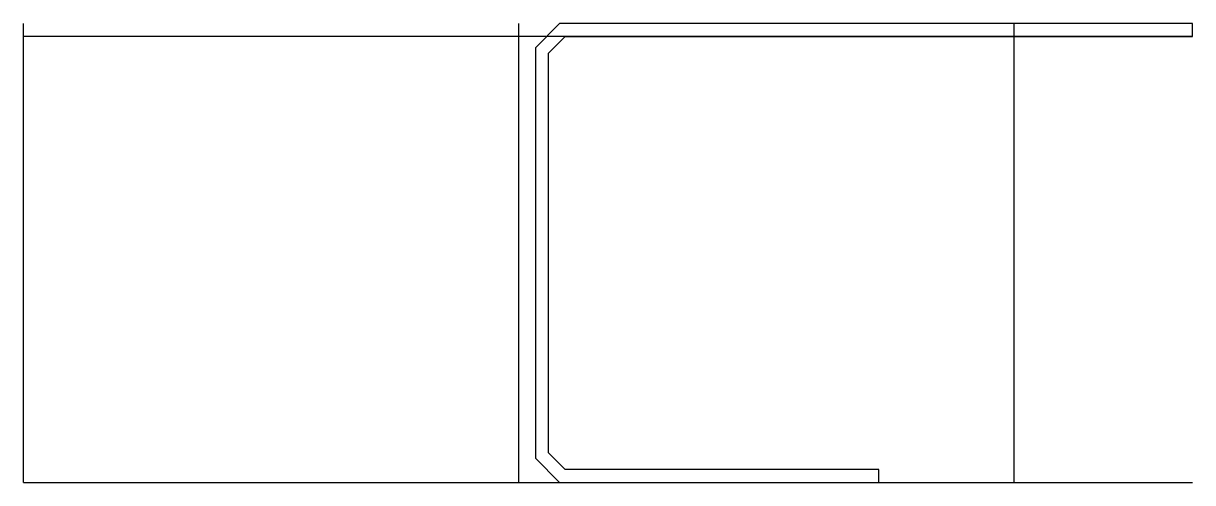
# Model space of a CAD drawing. Extents: x -30 to 40.8, y 0 to 27.8.
import ezdxf

# ---------------------------------------------------------------- set-up
doc = ezdxf.new("R2010")
doc.units = 0
doc.layers.get('0').update_dxf_attribs({"linetype": 'CONTINUOUS'})

msp = doc.modelspace()

# ---------------------------------------------------------------- linework, layer by layer
at = {"linetype": 'CONTINUOUS'}
for p, q in [((-30, 0), (-30, 27.8)), ((0, 0), (0, 27.8)), ((2.47, 27.8), (1, 26.33)), ((40.8, 27.8), (2.47, 27.8)), ((30, 0), (30, 27.8)), ((40.8, 27), (40.8, 27.8)), ((40.8, 27), (-30, 27)), ((1.8, 26), (2.8, 27)), ((2.8, 27), (40.8, 27)), ((1, 26.33), (1, 1.47)), ((1.8, 1.8), (1.8, 26)), ((1, 1.47), (2.47, 0)), ((2.8, 0.8), (1.8, 1.8)), ((21.8, 0.8), (2.8, 0.8)), ((21.8, 0), (21.8, 0.8)), ((-30, 0), (40.8, 0)), ((2.47, 0), (21.8, 0))]:
    msp.add_line(p, q, dxfattribs=at)

doc.saveas('drawing.dxf')
